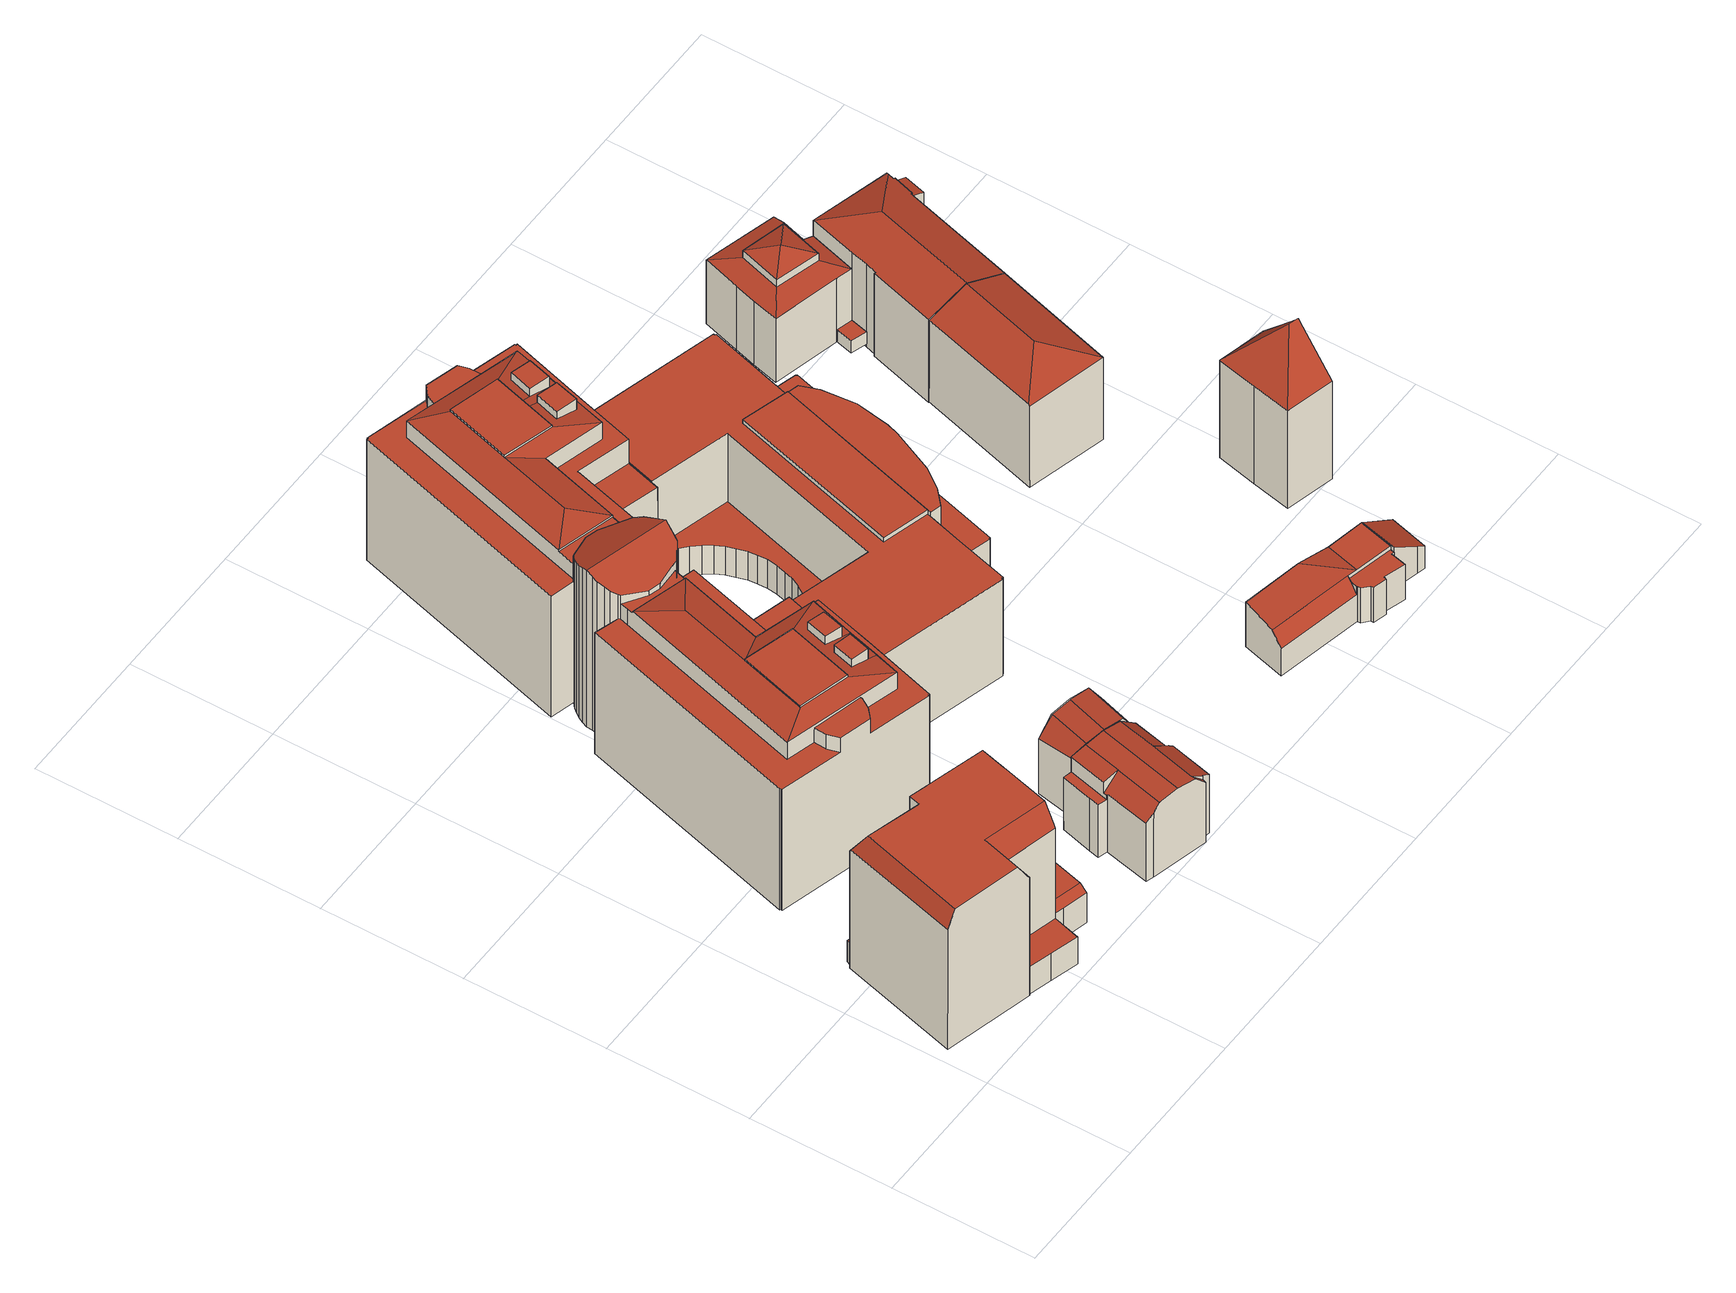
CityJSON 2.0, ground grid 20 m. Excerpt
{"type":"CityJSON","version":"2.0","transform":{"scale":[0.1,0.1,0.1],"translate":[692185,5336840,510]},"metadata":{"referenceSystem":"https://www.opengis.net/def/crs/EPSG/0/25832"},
"CityObjects":{
"building1":{"type":"Building","attributes":{"Gemeindeschluessel":"09162000","HoeheDach":"534.800","HoeheGrund":"511.603","Methode":"2000","NiedrigsteTraufeDesGebaeudes":"516.200","Geometrietyp2DReferenz":"3000","function":"31001_9998","roofType":"1000","measuredHeight":23.2,"storeysAboveGround":6},"address":[{"country":"Germany","locality":"München","thoroughfareName":"Leopoldstraße 32"}],"geometry":[{"type":"Solid","lod":"2","boundaries":[[[[0,1,2,3,4]],[[4,5,6,7]],[[8,9,10,11]],[[12,5,4,3,13,14]],[[15,1,0,16,17,18]],[[19,20,21,22,23]],[[3,2,9,8,24,25,26,27,28,13]],[[12,14,29,30]],[[27,21,20,28]],[[24,8,11,31]],[[26,32,33,22,21,27]],[[25,32,26]],[[22,33,34,23]],[[18,35,30,29,19,23,34,31,11,10,15]],[[10,9,2,1,15]],[[17,36,35,18]],[[35,36,6,5,12,30]],[[17,16,7,6,36]],[[34,33,32,25,24,31]],[[0,4,7,16]],[[29,14,13,28,20,19]]]],"semantics":{"surfaces":[{"type":"RoofSurface","Dachneigung":"30.539","Dachorientierung":"195.196","Flaeche":"31.146","Z_MAX":"23.197","Z_MAX_ASL":"534.800","Z_MIN":"19.997","Z_MIN_ASL":"531.600"},{"type":"WallSurface"},{"type":"RoofSurface","Dachneigung":"30.141","Dachorientierung":"104.865","Flaeche":"18.157","Z_MAX":"23.197","Z_MAX_ASL":"534.800","Z_MIN":"19.997","Z_MIN_ASL":"531.600"},{"type":"RoofSurface","Dachneigung":"90.000","Dachorientierung":"-1.000","Flaeche":"252.787","Z_MAX":"23.197","Z_MAX_ASL":"534.800","Z_MIN":"23.197","Z_MIN_ASL":"534.800"},{"type":"RoofSurface","Dachneigung":"25.957","Dachorientierung":"284.865","Flaeche":"48.406","Z_MAX":"23.197","Z_MAX_ASL":"534.800","Z_MIN":"20.503","Z_MIN_ASL":"532.106"},{"type":"RoofSurface","Dachneigung":"28.712","Dachorientierung":"16.140","Flaeche":"29.516","Z_MAX":"23.197","Z_MAX_ASL":"534.800","Z_MIN":"20.134","Z_MIN_ASL":"531.738"},{"type":"GroundSurface"},{"type":"RoofSurface","Dachneigung":"90.000","Dachorientierung":"-1.000","Flaeche":"28.647","Z_MAX":"4.597","Z_MAX_ASL":"516.200","Z_MIN":"4.597","Z_MIN_ASL":"516.200"}],"values":[[0,1,1,2,1,1,3,1,4,1,5,1,1,6,1,1,1,7,1,1,1]]}}]},
"building2":{"type":"Building","attributes":{"Gemeindeschluessel":"09162000","HoeheDach":"517.400","HoeheGrund":"511.509","Methode":"2000","NiedrigsteTraufeDesGebaeudes":"515.108","Geometrietyp2DReferenz":"3000","function":"31001_2000","roofType":"1000","measuredHeight":5.89},"geometry":[{"type":"Solid","lod":"2","boundaries":[[[[37,38,39,40,41,42,43,44,45,46,47,48]],[[49,50,51,52,53,54,55]],[[56,57,38,37]],[[58,59,47,46]],[[52,51,45,44]],[[41,55,54,60,61,42]],[[61,62,43,42]],[[63,62,61,60]],[[43,62,63,53,52,44]],[[40,64,49,55,41]],[[38,57,65,66,67,68,39]],[[69,56,37,48]],[[59,58,67,66,70]],[[50,49,64,68,67,58]],[[69,71,65,57,56]],[[54,53,63,60]],[[47,59,70,71,69,48]],[[45,51,50,58,46]],[[70,66,65,71]],[[68,64,40,39]]]],"semantics":{"surfaces":[{"type":"GroundSurface"},{"type":"RoofSurface","Dachneigung":"66.761","Dachorientierung":"14.168","Flaeche":"20.805","Z_MAX":"5.867","Z_MAX_ASL":"517.376","Z_MIN":"5.112","Z_MIN_ASL":"516.621"},{"type":"WallSurface"},{"type":"RoofSurface","Dachneigung":"80.852","Dachorientierung":"14.168","Flaeche":"11.253","Z_MAX":"3.832","Z_MAX_ASL":"515.341","Z_MIN":"3.599","Z_MIN_ASL":"515.108"},{"type":"RoofSurface","Dachneigung":"57.622","Dachorientierung":"15.070","Flaeche":"6.261","Z_MAX":"5.891","Z_MAX_ASL":"517.400","Z_MIN":"5.146","Z_MIN_ASL":"516.655"},{"type":"RoofSurface","Dachneigung":"63.329","Dachorientierung":"104.456","Flaeche":"7.065","Z_MAX":"5.867","Z_MAX_ASL":"517.376","Z_MIN":"5.146","Z_MIN_ASL":"516.655"},{"type":"RoofSurface","Dachneigung":"56.445","Dachorientierung":"194.626","Flaeche":"7.188","Z_MAX":"5.891","Z_MAX_ASL":"517.400","Z_MIN":"5.124","Z_MIN_ASL":"516.633"},{"type":"RoofSurface","Dachneigung":"90.000","Dachorientierung":"-1.000","Flaeche":"35.779","Z_MAX":"5.891","Z_MAX_ASL":"517.400","Z_MIN":"5.891","Z_MIN_ASL":"517.400"}],"values":[[0,1,2,2,2,2,2,3,2,2,2,2,4,5,6,2,2,2,7,2]]}}]},
"building3":{"type":"Building","attributes":{"Gemeindeschluessel":"09162000","HoeheDach":"522.800","HoeheGrund":"510.417","Methode":"9999","NiedrigsteTraufeDesGebaeudes":"519.400","Geometrietyp2DReferenz":"3000","function":"31001_1000","roofType":"3100","measuredHeight":12.38,"storeysAboveGround":2},"address":[{"country":"Germany","locality":"München","thoroughfareName":"Giselastraße 3a"}],"geometry":[{"type":"Solid","lod":"2","boundaries":[[[[72,73,74,75]],[[76,77,78,79,80,81,82,83]],[[84,85,81,86]],[[87,84,86,80,79,88]],[[72,89,73]],[[90,74,73,91,92]],[[91,73,89,93,94,95,96]],[[97,98,99,100]],[[83,82,101]],[[78,77,102,103]],[[79,78,103,88]],[[104,105,106,92,91,96,107]],[[108,98,97,109,110]],[[98,108,111,99]],[[82,81,85,90,92,106]],[[95,94,112,113]],[[101,82,106,105]],[[112,94,93,109,97,100]],[[103,102,114,104,107,113,112,100,99,111,115,87,88]],[[109,93,89,72,75,110]],[[77,76,114,102]],[[80,86,81]],[[96,95,113,107]],[[111,108,110,75,74,90,85,84,87,115]],[[114,76,83,101,105,104]]]],"semantics":{"surfaces":[{"type":"RoofSurface","Dachneigung":"79.980","Dachorientierung":"282.926","Flaeche":"12.737","Z_MAX":"11.983","Z_MAX_ASL":"522.400","Z_MIN":"11.583","Z_MIN_ASL":"522.000"},{"type":"RoofSurface","Dachneigung":"55.370","Dachorientierung":"102.926","Flaeche":"22.848","Z_MAX":"11.983","Z_MAX_ASL":"522.400","Z_MIN":"9.919","Z_MIN_ASL":"520.336"},{"type":"RoofSurface","Dachneigung":"48.396","Dachorientierung":"102.926","Flaeche":"17.903","Z_MAX":"11.983","Z_MAX_ASL":"522.400","Z_MIN":"9.796","Z_MIN_ASL":"520.213"},{"type":"WallSurface"},{"type":"RoofSurface","Dachneigung":"81.871","Dachorientierung":"282.926","Flaeche":"35.702","Z_MAX":"12.383","Z_MAX_ASL":"522.800","Z_MIN":"11.983","Z_MIN_ASL":"522.400"},{"type":"RoofSurface","Dachneigung":"45.820","Dachorientierung":"282.926","Flaeche":"21.089","Z_MAX":"11.983","Z_MAX_ASL":"522.400","Z_MIN":"9.783","Z_MIN_ASL":"520.200"},{"type":"RoofSurface","Dachneigung":"90.000","Dachorientierung":"-1.000","Flaeche":"7.562","Z_MAX":"8.983","Z_MAX_ASL":"519.400","Z_MIN":"8.983","Z_MIN_ASL":"519.400"},{"type":"RoofSurface","Dachneigung":"81.871","Dachorientierung":"102.926","Flaeche":"35.811","Z_MAX":"12.383","Z_MAX_ASL":"522.800","Z_MIN":"11.983","Z_MIN_ASL":"522.400"},{"type":"RoofSurface","Dachneigung":"42.658","Dachorientierung":"102.926","Flaeche":"1.565","Z_MAX":"11.983","Z_MAX_ASL":"522.400","Z_MIN":"10.176","Z_MIN_ASL":"520.593"},{"type":"GroundSurface"}],"values":[[0,1,2,3,3,4,5,3,3,3,3,3,6,3,7,3,8,3,9,3,3,3,3,3,3]]}}]},
"building4":{"type":"Building","attributes":{"Gemeindeschluessel":"09162000","HoeheDach":"538.140","HoeheGrund":"511.300","Methode":"2000","NiedrigsteTraufeDesGebaeudes":"514.100","Geometrietyp2DReferenz":"3000","function":"31001_9998","roofType":"3200","measuredHeight":26.84,"storeysAboveGround":6},"address":[{"country":"Germany","locality":"München","thoroughfareName":"Leopoldstraße 36"}],"geometry":[{"type":"Solid","lod":"2","boundaries":[[[[116,117,118,119]],[[120,121,122,123]],[[124,125,126,127]],[[128,129,130,131]],[[132,133,134,135,136]],[[137,138,139,140]],[[141,142,143,144,145,146]],[[147,148,149,150,151,152,153,154]],[[155,156,157,158]],[[159,160,161,162]],[[163,164,165,166,167,168,133,169,170]],[[171,172,173,174,175,176]],[[177,178,179,180]],[[181,182,183,184]],[[185,186,174,173]],[[187,188,189,190,191]],[[192,193,194,195]],[[196,163,170,197]],[[198,180,179,199,200,201,202,203]],[[204,205,183,192,206]],[[206,192,173,172]],[[207,208,209,210]],[[208,211,212,209]],[[213,214,215,216]],[[217,218,201,200,180,198,219,220]],[[193,182,181,194]],[[162,221,121,120,150,149,222,223,224,225,226,227,228,229,230,159]],[[129,147,154,130]],[[150,120,123,151]],[[231,137,140,232,205,204]],[[233,143,142,175,174,186,234,235,127,126,236,237,238,239,240,241]],[[242,243,244,245]],[[121,221,246,122]],[[194,181,184,195]],[[204,206,172]],[[185,247,248,249,250,251,234,186]],[[252,253,254,189]],[[165,255,256,166]],[[257,258,259,260]],[[182,193,192,183]],[[261,262,263,264]],[[265,266,267,191]],[[256,255,268,160,159,230,269,270]],[[271,272,273,274]],[[275,211,208,207]],[[166,256,270,167]],[[202,224,223,276,128,131,277,188]],[[278,279,217,220]],[[184,251,250,280,281,282,283,249,248,210,209,212,284,247,185,195]],[[117,285,286,118]],[[185,173,192,195]],[[164,268,255,165]],[[246,221,162,161,196,197]],[[170,169,287,288,289,290,291,292,260,259,293,245,244,264,263,158,157,294,295,296,216,215,274,273,297,152,151,123,122,246,197]],[[298,299,176,175,142,141]],[[236,126,125,300,301,302,292,291]],[[303,304,200,199]],[[279,278,305,306]],[[307,308,280,283]],[[309,213,216,296]],[[247,284,210,248]],[[310,311,138,312]],[[307,313,314,308]],[[189,188,277,315,119,252]],[[272,316,297,273]],[[198,203,317,266,265,219]],[[318,319,228,227]],[[279,306,320,217]],[[205,232,321,322,323,235,234,251]],[[275,207,210,284]],[[324,191,190,254]],[[268,164,163,196,161,160]],[[134,133,168,325]],[[167,270,269,326,327,328,145,144,329,325,168]],[[211,275,284,212]],[[215,214,330,331,271,274]],[[300,332,333,301]],[[241,135,134,325,329,233]],[[253,318,227,226,324,254]],[[265,334,218,217,320,335,220,219]],[[317,336,267,266]],[[337,148,147,129,128,276]],[[267,336,187,191]],[[338,327,326,229,228,319,339]],[[148,337,222,149]],[[239,238,289,288]],[[330,116,119,315,331]],[[187,203,202,188]],[[337,276,223,222]],[[285,339,319,286]],[[293,340,341,242,245]],[[243,261,264,244]],[[133,132,287,169]],[[305,278,220,335]],[[125,124,323,322,332,300]],[[316,153,152,297]],[[314,313,282,281]],[[324,226,225,334]],[[306,305,335,320]],[[298,310,312,299]],[[342,309,296,295]],[[336,317,203,187]],[[249,283,280,250]],[[146,343,156,155,262,261,243,242,311,310,298,141]],[[157,156,344,294]],[[178,303,199,179]],[[301,333,321,232,140,139,341,340,258,257,302]],[[218,334,225,224,202,201]],[[258,340,293,259]],[[304,177,180,200]],[[302,257,260,292]],[[303,178,177,304]],[[323,124,127,235]],[[343,146,145,328]],[[184,183,205,251]],[[230,229,326,269]],[[313,307,283,282]],[[344,342,295,294]],[[240,136,135,241]],[[285,117,116,330,214,213,309,342,344,156,343,338,339]],[[237,236,291,290]],[[119,118,286,319,318,253,252]],[[287,132,136,240,239,288]],[[265,191,324,334]],[[262,155,158,263]],[[308,314,281,280]],[[138,311,242,341,139]],[[332,322,321,333]],[[153,316,272,271,331,315,277,131,130,154]],[[238,237,290,289]],[[171,231,204,172]],[[338,343,328,327]],[[176,299,312,138,137,231,171]],[[254,190,189]],[[143,233,329,144]]]],"semantics":{"surfaces":[{"type":"WallSurface"},{"type":"RoofSurface","Dachneigung":"90.000","Dachorientierung":"-1.000","Flaeche":"40.538","Z_MAX":"16.920","Z_MAX_ASL":"528.220","Z_MIN":"16.920","Z_MIN_ASL":"528.220"},{"type":"RoofSurface","Dachneigung":"76.212","Dachorientierung":"287.641","Flaeche":"102.455","Z_MAX":"24.610","Z_MAX_ASL":"535.910","Z_MIN":"23.580","Z_MIN_ASL":"534.880"},{"type":"RoofSurface","Dachneigung":"79.344","Dachorientierung":"107.532","Flaeche":"20.866","Z_MAX":"24.612","Z_MAX_ASL":"535.912","Z_MIN":"23.580","Z_MIN_ASL":"534.880"},{"type":"RoofSurface","Dachneigung":"76.213","Dachorientierung":"287.641","Flaeche":"103.398","Z_MAX":"24.610","Z_MAX_ASL":"535.910","Z_MIN":"23.580","Z_MIN_ASL":"534.880"},{"type":"RoofSurface","Dachneigung":"75.777","Dachorientierung":"107.642","Flaeche":"48.292","Z_MAX":"24.610","Z_MAX_ASL":"535.910","Z_MIN":"23.580","Z_MIN_ASL":"534.880"},{"type":"RoofSurface","Dachneigung":"79.333","Dachorientierung":"108.520","Flaeche":"6.960","Z_MAX":"24.612","Z_MAX_ASL":"535.912","Z_MIN":"23.579","Z_MIN_ASL":"534.879"},{"type":"RoofSurface","Dachneigung":"90.000","Dachorientierung":"-1.000","Flaeche":"72.394","Z_MAX":"24.930","Z_MAX_ASL":"536.230","Z_MIN":"24.930","Z_MIN_ASL":"536.230"},{"type":"RoofSurface","Dachneigung":"90.000","Dachorientierung":"-1.000","Flaeche":"124.459","Z_MAX":"20.730","Z_MAX_ASL":"532.030","Z_MIN":"20.730","Z_MIN_ASL":"532.030"},{"type":"RoofSurface","Dachneigung":"90.000","Dachorientierung":"-1.000","Flaeche":"124.838","Z_MAX":"20.740","Z_MAX_ASL":"532.040","Z_MIN":"20.740","Z_MIN_ASL":"532.040"},{"type":"RoofSurface","Dachneigung":"77.051","Dachorientierung":"17.646","Flaeche":"18.986","Z_MAX":"24.610","Z_MAX_ASL":"535.910","Z_MIN":"23.580","Z_MIN_ASL":"534.880"},{"type":"RoofSurface","Dachneigung":"90.000","Dachorientierung":"-1.000","Flaeche":"3.784","Z_MAX":"4.504","Z_MAX_ASL":"515.804","Z_MIN":"4.504","Z_MIN_ASL":"515.804"},{"type":"RoofSurface","Dachneigung":"90.000","Dachorientierung":"-1.000","Flaeche":"7.882","Z_MAX":"25.580","Z_MAX_ASL":"536.880","Z_MIN":"25.580","Z_MIN_ASL":"536.880"},{"type":"RoofSurface","Dachneigung":"79.340","Dachorientierung":"107.638","Flaeche":"44.511","Z_MAX":"24.610","Z_MAX_ASL":"535.910","Z_MIN":"23.580","Z_MIN_ASL":"534.880"},{"type":"RoofSurface","Dachneigung":"68.727","Dachorientierung":"17.646","Flaeche":"22.877","Z_MAX":"24.610","Z_MAX_ASL":"535.910","Z_MIN":"23.580","Z_MIN_ASL":"534.880"},{"type":"GroundSurface"},{"type":"RoofSurface","Dachneigung":"90.000","Dachorientierung":"-1.000","Flaeche":"10.616","Z_MAX":"25.610","Z_MAX_ASL":"536.910","Z_MIN":"25.610","Z_MIN_ASL":"536.910"},{"type":"RoofSurface","Dachneigung":"80.272","Dachorientierung":"107.640","Flaeche":"4.231","Z_MAX":"23.810","Z_MAX_ASL":"535.110","Z_MIN":"23.580","Z_MIN_ASL":"534.880"},{"type":"RoofSurface","Dachneigung":"90.000","Dachorientierung":"-1.000","Flaeche":"7.893","Z_MAX":"25.580","Z_MAX_ASL":"536.880","Z_MIN":"25.580","Z_MIN_ASL":"536.880"},{"type":"RoofSurface","Dachneigung":"75.777","Dachorientierung":"107.641","Flaeche":"47.321","Z_MAX":"24.610","Z_MAX_ASL":"535.910","Z_MIN":"23.580","Z_MIN_ASL":"534.880"},{"type":"RoofSurface","Dachneigung":"90.000","Dachorientierung":"-1.000","Flaeche":"39.606","Z_MAX":"16.630","Z_MAX_ASL":"527.930","Z_MIN":"16.630","Z_MIN_ASL":"527.930"},{"type":"RoofSurface","Dachneigung":"90.000","Dachorientierung":"-1.000","Flaeche":"49.875","Z_MAX":"2.800","Z_MAX_ASL":"514.100","Z_MIN":"2.800","Z_MIN_ASL":"514.100"},{"type":"RoofSurface","Dachneigung":"79.312","Dachorientierung":"107.558","Flaeche":"20.173","Z_MAX":"24.610","Z_MAX_ASL":"535.910","Z_MIN":"23.579","Z_MIN_ASL":"534.879"},{"type":"RoofSurface","Dachneigung":"90.000","Dachorientierung":"-1.000","Flaeche":"71.630","Z_MAX":"24.940","Z_MAX_ASL":"536.240","Z_MIN":"24.940","Z_MIN_ASL":"536.240"},{"type":"RoofSurface","Dachneigung":"90.000","Dachorientierung":"-1.000","Flaeche":"19.078","Z_MAX":"23.330","Z_MAX_ASL":"534.630","Z_MIN":"23.330","Z_MIN_ASL":"534.630"},{"type":"RoofSurface","Dachneigung":"69.769","Dachorientierung":"17.646","Flaeche":"36.305","Z_MAX":"24.610","Z_MAX_ASL":"535.910","Z_MIN":"23.580","Z_MIN_ASL":"534.880"},{"type":"RoofSurface","Dachneigung":"90.000","Dachorientierung":"-1.000","Flaeche":"20.661","Z_MAX":"23.230","Z_MAX_ASL":"534.530","Z_MIN":"23.230","Z_MIN_ASL":"534.530"},{"type":"RoofSurface","Dachneigung":"80.272","Dachorientierung":"107.641","Flaeche":"4.237","Z_MAX":"23.810","Z_MAX_ASL":"535.110","Z_MIN":"23.580","Z_MIN_ASL":"534.880"},{"type":"RoofSurface","Dachneigung":"62.950","Dachorientierung":"197.607","Flaeche":"59.009","Z_MAX":"26.840","Z_MAX_ASL":"538.140","Z_MIN":"24.108","Z_MIN_ASL":"535.408"},{"type":"RoofSurface","Dachneigung":"90.000","Dachorientierung":"-1.000","Flaeche":"138.881","Z_MAX":"20.740","Z_MAX_ASL":"532.040","Z_MIN":"20.740","Z_MIN_ASL":"532.040"},{"type":"RoofSurface","Dachneigung":"90.000","Dachorientierung":"-1.000","Flaeche":"10.156","Z_MAX":"25.610","Z_MAX_ASL":"536.910","Z_MIN":"25.610","Z_MIN_ASL":"536.910"},{"type":"RoofSurface","Dachneigung":"67.425","Dachorientierung":"197.646","Flaeche":"32.703","Z_MAX":"24.610","Z_MAX_ASL":"535.910","Z_MIN":"23.580","Z_MIN_ASL":"534.880"},{"type":"RoofSurface","Dachneigung":"65.053","Dachorientierung":"17.651","Flaeche":"60.651","Z_MAX":"26.840","Z_MAX_ASL":"538.140","Z_MIN":"24.119","Z_MIN_ASL":"535.419"},{"type":"RoofSurface","Dachneigung":"90.000","Dachorientierung":"-1.000","Flaeche":"13.020","Z_MAX":"23.350","Z_MAX_ASL":"534.650","Z_MIN":"23.350","Z_MIN_ASL":"534.650"},{"type":"RoofSurface","Dachneigung":"68.110","Dachorientierung":"197.646","Flaeche":"22.263","Z_MAX":"24.610","Z_MAX_ASL":"535.910","Z_MIN":"23.580","Z_MIN_ASL":"534.880"},{"type":"RoofSurface","Dachneigung":"90.000","Dachorientierung":"-1.000","Flaeche":"137.954","Z_MAX":"20.730","Z_MAX_ASL":"532.030","Z_MIN":"20.730","Z_MIN_ASL":"532.030"},{"type":"RoofSurface","Dachneigung":"90.000","Dachorientierung":"-1.000","Flaeche":"11.181","Z_MAX":"23.350","Z_MAX_ASL":"534.650","Z_MIN":"23.350","Z_MIN_ASL":"534.650"},{"type":"RoofSurface","Dachneigung":"75.332","Dachorientierung":"197.646","Flaeche":"16.801","Z_MAX":"24.610","Z_MAX_ASL":"535.910","Z_MIN":"23.580","Z_MIN_ASL":"534.880"}],"values":[[0,0,0,0,1,0,0,0,0,0,0,0,0,0,0,2,0,0,3,4,5,0,0,0,6,7,8,0,0,0,9,0,0,0,10,0,0,11,0,0,0,0,0,0,12,0,0,0,13,0,14,0,0,15,0,0,0,16,0,0,17,0,18,0,0,0,0,0,0,0,19,20,0,21,0,0,0,0,0,22,23,24,0,0,0,0,0,25,0,0,0,0,0,0,26,0,0,0,0,0,0,0,27,28,0,0,29,0,0,0,0,30,0,0,31,0,0,0,0,32,0,33,0,34,0,0,0,0,35,0,0,0,36,37,0]]}}]},
"building5":{"type":"Building","attributes":{"Gemeindeschluessel":"09162000","HoeheDach":"522.800","HoeheGrund":"510.592","Methode":"2000","NiedrigsteTraufeDesGebaeudes":"519.358","Geometrietyp2DReferenz":"3000","function":"31001_1000","roofType":"3100","measuredHeight":12.21},"geometry":[{"type":"Solid","lod":"2","boundaries":[[[[345,346,347,348]],[[347,346,349,350,351,352,353]],[[352,354,355,353]],[[345,356,349,346]],[[356,357,350,349]],[[355,348,347,353]],[[355,354,358,357,356,345,348]],[[358,354,352,351]],[[357,358,351,350]]]],"semantics":{"surfaces":[{"type":"WallSurface"},{"type":"RoofSurface","Dachneigung":"32.089","Dachorientierung":"106.217","Flaeche":"23.540","Z_MAX":"11.908","Z_MAX_ASL":"522.500","Z_MIN":"8.766","Z_MIN_ASL":"519.358"},{"type":"RoofSurface","Dachneigung":"84.203","Dachorientierung":"106.217","Flaeche":"18.669","Z_MAX":"12.208","Z_MAX_ASL":"522.800","Z_MIN":"11.908","Z_MIN_ASL":"522.500"},{"type":"GroundSurface"},{"type":"RoofSurface","Dachneigung":"42.025","Dachorientierung":"286.217","Flaeche":"17.729","Z_MAX":"11.908","Z_MAX_ASL":"522.500","Z_MIN":"9.436","Z_MIN_ASL":"520.028"},{"type":"RoofSurface","Dachneigung":"84.203","Dachorientierung":"286.217","Flaeche":"18.444","Z_MAX":"12.208","Z_MAX_ASL":"522.800","Z_MIN":"11.908","Z_MIN_ASL":"522.500"}],"values":[[0,0,0,1,2,3,0,4,5]]}}]},
"building6":{"type":"Building","attributes":{"Gemeindeschluessel":"09162000","HoeheDach":"528.680","HoeheGrund":"511.425","Methode":"2000","NiedrigsteTraufeDesGebaeudes":"516.340","Geometrietyp2DReferenz":"3000","function":"31001_9998","roofType":"1000","measuredHeight":17.25,"storeysAboveGround":4},"geometry":[{"type":"Solid","lod":"2","boundaries":[[[[359,360,361,362]],[[363,364,365,366]],[[367,368,369,370]],[[371,372,373,374]],[[375,376,377,378,379,380]],[[381,382,383,384]],[[385,386,387,388,381,384]],[[372,389,390,373]],[[391,392,393,394]],[[395,376,375,396]],[[397,398,390,389,399,400,401,402]],[[403,363,366,404]],[[367,405,401,400,374,373,390,398,406,407,408,379,378,409,410,387,386,368]],[[364,411,412,365]],[[413,414,415,416]],[[401,405,417,402]],[[360,403,404,361]],[[389,372,371,399]],[[382,418,419,383]],[[408,407,420,421]],[[422,423,424,425]],[[405,367,370,417]],[[392,426,427,393]],[[428,422,425,429]],[[410,409,430,431]],[[409,378,377,430]],[[417,370,369,385,384,383,419,429,425,424,432,394,393,427,416,415,433,434,435,436,362,361,404,366,365,412,437,396,375,380,421,420,438,397,402]],[[430,377,376,395,439,411,364,363,403,360,359,440,441,442,443,414,413,426,392,391,444,423,422,428,418,382,381,388,431]],[[411,439,437,412]],[[442,441,435,434]],[[443,442,434,433]],[[439,395,396,437]],[[423,444,432,424]],[[426,413,416,427]],[[444,391,394,432]],[[407,406,438,420]],[[368,386,385,369]],[[379,408,421,380]],[[387,410,431,388]],[[441,440,436,435]],[[418,428,429,419]],[[399,371,374,400]],[[414,443,433,415]],[[440,359,362,436]],[[406,398,397,438]]]],"semantics":{"surfaces":[{"type":"WallSurface"},{"type":"RoofSurface","Dachneigung":"90.000","Dachorientierung":"-1.000","Flaeche":"615.119","Z_MAX":"16.575","Z_MAX_ASL":"528.000","Z_MIN":"16.575","Z_MIN_ASL":"528.000"},{"type":"RoofSurface","Dachneigung":"90.000","Dachorientierung":"-1.000","Flaeche":"169.566","Z_MAX":"17.255","Z_MAX_ASL":"528.680","Z_MIN":"17.255","Z_MIN_ASL":"528.680"},{"type":"GroundSurface"},{"type":"RoofSurface","Dachneigung":"90.000","Dachorientierung":"-1.000","Flaeche":"128.324","Z_MAX":"4.915","Z_MAX_ASL":"516.340","Z_MIN":"4.915","Z_MIN_ASL":"516.340"}],"values":[[0,0,0,0,0,0,0,0,0,0,0,0,1,0,0,0,0,2,0,0,0,0,0,0,0,0,3,4,0,0,0,0,0,0,0,0,0,0,0,0,0,0,0,0,0]]}}]},
"building7":{"type":"Building","attributes":{"Gemeindeschluessel":"09162000","HoeheDach":"528.710","HoeheGrund":"511.233","Methode":"2000","NiedrigsteTraufeDesGebaeudes":"524.200","Geometrietyp2DReferenz":"3000","function":"31001_9998","roofType":"1000","measuredHeight":17.48,"storeysAboveGround":3},"geometry":[{"type":"Solid","lod":"2","boundaries":[[[[445,446,447,448]],[[449,450,451,452,453,448,447,454,455]],[[456,457,458,459,460,461,462,463]],[[464,465,462,461]],[[466,467,468,469,470,471,472,473,446,445]],[[450,449,456,463]],[[458,454,447,446,473,474,475,459]],[[475,476,460,459]],[[466,445,448,453]],[[472,471,477,478]],[[449,455,457,456]],[[476,464,461,460]],[[467,466,453,452]],[[468,467,452,451]],[[470,469,479,480]],[[471,470,480,477]],[[455,454,458,457]],[[477,480,479,465,464,476,475,474,478]],[[462,465,479,469,468,451,450,463]],[[473,472,478,474]]]],"semantics":{"surfaces":[{"type":"WallSurface"},{"type":"RoofSurface","Dachneigung":"90.000","Dachorientierung":"-1.000","Flaeche":"40.288","Z_MAX":"12.967","Z_MAX_ASL":"524.200","Z_MIN":"12.967","Z_MIN_ASL":"524.200"},{"type":"GroundSurface"},{"type":"RoofSurface","Dachneigung":"90.000","Dachorientierung":"-1.000","Flaeche":"104.110","Z_MAX":"17.477","Z_MAX_ASL":"528.710","Z_MIN":"17.477","Z_MIN_ASL":"528.710"},{"type":"RoofSurface","Dachneigung":"90.000","Dachorientierung":"-1.000","Flaeche":"38.796","Z_MAX":"12.967","Z_MAX_ASL":"524.200","Z_MIN":"12.967","Z_MIN_ASL":"524.200"}],"values":[[0,1,2,0,3,0,0,0,0,0,0,0,0,0,0,0,0,4,0,0]]}}]},
"building8":{"type":"Building","attributes":{"Gemeindeschluessel":"09162000","HoeheDach":"518.131","HoeheGrund":"510.510","Methode":"2000","NiedrigsteTraufeDesGebaeudes":"515.096","Geometrietyp2DReferenz":"3000","function":"31001_2000","roofType":"2100","measuredHeight":7.62},"geometry":[{"type":"Solid","lod":"2","boundaries":[[[[481,482,483]],[[484,485,483,486,487]],[[488,489,490,491]],[[492,493,494]],[[495,496,497,498]],[[499,500,501,502]],[[503,504,505,506,507]],[[508,509,510,511]],[[486,493,487]],[[512,513,485,484,499,502]],[[489,514,515,490]],[[481,516,517,507,506,482]],[[510,509,492,494,504,503]],[[513,516,481,483,485]],[[501,491,490,515,498,497,511,510,503,507,517,512,502]],[[514,495,498,515]],[[506,505,486,483,482]],[[516,513,512,517]],[[500,488,491,501]],[[493,492,509,508,496,495,514,489,488,500,499,484,487]],[[493,486,505,504,494]],[[496,508,511,497]]]],"semantics":{"surfaces":[{"type":"RoofSurface","Dachneigung":"78.352","Dachorientierung":"104.528","Flaeche":"12.641","Z_MAX":"7.621","Z_MAX_ASL":"518.131","Z_MIN":"6.590","Z_MIN_ASL":"517.100"},{"type":"WallSurface"},{"type":"RoofSurface","Dachneigung":"90.000","Dachorientierung":"-1.000","Flaeche":"27.216","Z_MAX":"6.590","Z_MAX_ASL":"517.100","Z_MIN":"6.590","Z_MIN_ASL":"517.100"},{"type":"GroundSurface"},{"type":"RoofSurface","Dachneigung":"77.998","Dachorientierung":"192.329","Flaeche":"54.854","Z_MAX":"7.621","Z_MAX_ASL":"518.131","Z_MIN":"6.590","Z_MIN_ASL":"517.100"},{"type":"RoofSurface","Dachneigung":"90.000","Dachorientierung":"-1.000","Flaeche":"18.143","Z_MAX":"5.990","Z_MAX_ASL":"516.500","Z_MIN":"5.990","Z_MIN_ASL":"516.500"},{"type":"RoofSurface","Dachneigung":"37.518","Dachorientierung":"192.329","Flaeche":"30.997","Z_MAX":"6.590","Z_MAX_ASL":"517.100","Z_MIN":"4.586","Z_MIN_ASL":"515.096"}],"values":[[0,1,1,1,1,1,1,1,1,1,1,1,1,2,3,1,4,1,1,5,6,1]]}}]},
"building9":{"type":"Building","attributes":{"Gemeindeschluessel":"09162000","HoeheDach":"517.294","HoeheGrund":"510.283","Methode":"2000","NiedrigsteTraufeDesGebaeudes":"514.232","Geometrietyp2DReferenz":"3000","function":"31001_2000","roofType":"2100","measuredHeight":7.01},"geometry":[{"type":"Solid","lod":"2","boundaries":[[[[518,519,520,521]],[[519,518,522,523,524]],[[522,518,521,525]],[[525,521,520,526,527]],[[524,523,527,526]],[[523,522,525,527]],[[519,524,526,520]]]],"semantics":{"surfaces":[{"type":"WallSurface"},{"type":"RoofSurface","Dachneigung":"57.583","Dachorientierung":"104.925","Flaeche":"31.539","Z_MAX":"7.011","Z_MAX_ASL":"517.294","Z_MIN":"3.949","Z_MIN_ASL":"514.232"},{"type":"GroundSurface"}],"values":[[0,1,0,2,0,0,0]]}}]},
"building10":{"type":"Building","attributes":{"Gemeindeschluessel":"09162000","HoeheDach":"526.729","HoeheGrund":"510.435","Methode":"1000","NiedrigsteTraufeDesGebaeudes":"524.348","Geometrietyp2DReferenz":"3000","function":"31001_1000","roofType":"3200","measuredHeight":16.29,"storeysAboveGround":4},"address":[{"country":"Germany","locality":"München","thoroughfareName":"Kaulbachstraße 89b"}],"geometry":[{"type":"Solid","lod":"2","boundaries":[[[[528,529,530,531,532]],[[533,534,535,536]],[[529,528,537,536,535]],[[528,532,538,537]],[[531,533,538,532]],[[531,530,534,533]],[[530,529,535,534]],[[537,538,533,536]]]],"semantics":{"surfaces":[{"type":"WallSurface"},{"type":"RoofSurface","Dachneigung":"67.931","Dachorientierung":"195.802","Flaeche":"36.077","Z_MAX":"16.295","Z_MAX_ASL":"526.729","Z_MIN":"13.914","Z_MIN_ASL":"524.348"},{"type":"GroundSurface"},{"type":"RoofSurface","Dachneigung":"67.931","Dachorientierung":"105.505","Flaeche":"92.176","Z_MAX":"16.295","Z_MAX_ASL":"526.729","Z_MIN":"13.963","Z_MIN_ASL":"524.398"},{"type":"RoofSurface","Dachneigung":"67.931","Dachorientierung":"285.505","Flaeche":"92.211","Z_MAX":"16.295","Z_MAX_ASL":"526.729","Z_MIN":"13.966","Z_MIN_ASL":"524.401"}],"values":[[0,1,0,2,0,3,4,0]]}}]},
"building11":{"type":"Building","attributes":{"Gemeindeschluessel":"09162000","HoeheDach":"533.565","HoeheGrund":"510.360","Methode":"1000","NiedrigsteTraufeDesGebaeudes":"526.983","Geometrietyp2DReferenz":"3000","function":"31001_9998","roofType":"3200","measuredHeight":23.2,"storeysAboveGround":3},"address":[{"country":"Germany","locality":"München","thoroughfareName":"Kaulbachstraße 89a"}],"geometry":[{"type":"Solid","lod":"2","boundaries":[[[[539,540,541,542,543]],[[544,545,546,547]],[[546,548,549,541,540,550,547]],[[549,551,552,542,541]],[[553,554,551,549,548]],[[552,551,554,555]],[[556,550,540,539,557]],[[539,543,558,557]],[[556,557,558,559,555,554,553,545,544]],[[559,542,552,555]],[[548,546,545,553]],[[547,550,556,544]],[[543,542,559,558]]]],"semantics":{"surfaces":[{"type":"RoofSurface","Dachneigung":"41.261","Dachorientierung":"196.408","Flaeche":"35.793","Z_MAX":"23.205","Z_MAX_ASL":"533.565","Z_MIN":"16.741","Z_MIN_ASL":"527.101"},{"type":"WallSurface"},{"type":"RoofSurface","Dachneigung":"41.262","Dachorientierung":"16.408","Flaeche":"36.174","Z_MAX":"23.205","Z_MAX_ASL":"533.565","Z_MIN":"16.623","Z_MIN_ASL":"526.983"},{"type":"RoofSurface","Dachneigung":"41.261","Dachorientierung":"284.079","Flaeche":"48.987","Z_MAX":"23.205","Z_MAX_ASL":"533.565","Z_MIN":"16.700","Z_MIN_ASL":"527.060"},{"type":"GroundSurface"}],"values":[[0,1,2,3,1,1,1,1,4,1,1,1,1]]}}]},
"building12":{"type":"Building","attributes":{"Gemeindeschluessel":"09162000","HoeheDach":"525.000","HoeheGrund":"510.696","Methode":"2000","NiedrigsteTraufeDesGebaeudes":"521.625","Geometrietyp2DReferenz":"3000","function":"31001_2000","roofType":"3500","measuredHeight":14.3},"geometry":[{"type":"Solid","lod":"2","boundaries":[[[[560,561,562,563,564,565]],[[566,567,561,568]],[[569,566,570]],[[571,567,569]],[[565,572,573,574,560]],[[575,563,562,576,577,578]],[[567,571,562,561]],[[568,561,560,574,579,580]],[[581,577,582,583]],[[579,574,573,584]],[[571,570,576,562]],[[570,566,568,576]],[[567,566,569]],[[565,564,585,572]],[[579,584,586,587,580]],[[583,586,584,573,572,585,588,589,581]],[[577,576,568,580,587,582]],[[575,588,585,564,563]],[[571,569,570]],[[575,578,589,588]],[[577,581,589,578]],[[587,586,583,582]]]],"semantics":{"surfaces":[{"type":"RoofSurface","Dachneigung":"74.010","Dachorientierung":"14.607","Flaeche":"28.004","Z_MAX":"11.844","Z_MAX_ASL":"522.540","Z_MIN":"10.929","Z_MIN_ASL":"521.625"},{"type":"WallSurface"},{"type":"RoofSurface","Dachneigung":"67.240","Dachorientierung":"194.607","Flaeche":"10.852","Z_MAX":"14.304","Z_MAX_ASL":"525.000","Z_MIN":"13.004","Z_MIN_ASL":"523.700"},{"type":"RoofSurface","Dachneigung":"67.240","Dachorientierung":"14.607","Flaeche":"10.852","Z_MAX":"14.304","Z_MAX_ASL":"525.000","Z_MIN":"13.004","Z_MIN_ASL":"523.700"},{"type":"RoofSurface","Dachneigung":"70.596","Dachorientierung":"105.708","Flaeche":"17.602","Z_MAX":"11.844","Z_MAX_ASL":"522.540","Z_MIN":"10.938","Z_MIN_ASL":"521.634"},{"type":"RoofSurface","Dachneigung":"73.058","Dachorientierung":"285.708","Flaeche":"28.224","Z_MAX":"11.844","Z_MAX_ASL":"522.540","Z_MIN":"10.949","Z_MIN_ASL":"521.645"},{"type":"RoofSurface","Dachneigung":"68.070","Dachorientierung":"285.708","Flaeche":"10.788","Z_MAX":"14.304","Z_MAX_ASL":"525.000","Z_MIN":"13.004","Z_MIN_ASL":"523.700"},{"type":"GroundSurface"},{"type":"RoofSurface","Dachneigung":"73.462","Dachorientierung":"194.607","Flaeche":"28.829","Z_MAX":"11.844","Z_MAX_ASL":"522.540","Z_MIN":"10.949","Z_MIN_ASL":"521.645"},{"type":"RoofSurface","Dachneigung":"68.070","Dachorientierung":"105.708","Flaeche":"10.788","Z_MAX":"14.304","Z_MAX_ASL":"525.000","Z_MIN":"13.004","Z_MIN_ASL":"523.700"}],"values":[[0,1,2,3,1,4,1,5,1,1,1,1,6,1,1,7,8,1,9,1,1,1]]}}]},
"building13":{"type":"Building","attributes":{"Gemeindeschluessel":"09162000","HoeheDach":"512.870","HoeheGrund":"510.800","Methode":"3100","NiedrigsteTraufeDesGebaeudes":"512.870","Geometrietyp2DReferenz":"3000","function":"31001_2000","roofType":"1000","measuredHeight":2.07},"geometry":[{"type":"Solid","lod":"2","boundaries":[[[[590,591,592,593]],[[594,595,596,597]],[[597,596,591,590]],[[591,596,595,592]],[[597,590,593,594]],[[593,592,595,594]]]],"semantics":{"surfaces":[{"type":"WallSurface"},{"type":"GroundSurface"},{"type":"RoofSurface","Dachneigung":"90.000","Dachorientierung":"-1.000","Flaeche":"5.775","Z_MAX":"2.070","Z_MAX_ASL":"512.870","Z_MIN":"2.070","Z_MIN_ASL":"512.870"}],"values":[[0,0,0,1,2,0]]}}]},
"building14":{"type":"Building","attributes":{"Gemeindeschluessel":"09162000","HoeheDach":"526.700","HoeheGrund":"510.291","Methode":"2000","NiedrigsteTraufeDesGebaeudes":"523.302","Geometrietyp2DReferenz":"3000","function":"31001_1000","roofType":"3200","measuredHeight":16.41,"storeysAboveGround":4},"address":[{"country":"Germany","locality":"München","thoroughfareName":"Kaulbachstraße 89c"}],"geometry":[{"type":"Solid","lod":"2","boundaries":[[[[598,599,600,601,602]],[[603,604,605,606]],[[607,608,609,610]],[[611,531,612,529,613]],[[614,531,611,615]],[[616,617,601,600,618]],[[600,599,619,618]],[[529,607,610,613]],[[620,621,622,604,603,623]],[[619,599,598,621,620]],[[603,606,624,623]],[[602,601,617,625,608,607,529,612]],[[614,626,622,621,598,602,612,531]],[[611,613,610,609,627,616,618,619,620,623,624,615]],[[624,606,605,626,614,615]],[[608,625,627,609]],[[622,626,605,604]],[[625,617,616,627]]]],"semantics":{"surfaces":[{"type":"RoofSurface","Dachneigung":"68.308","Dachorientierung":"15.802","Flaeche":"36.736","Z_MAX":"16.409","Z_MAX_ASL":"526.700","Z_MIN":"14.073","Z_MIN_ASL":"524.364"},{"type":"RoofSurface","Dachneigung":"71.142","Dachorientierung":"105.625","Flaeche":"5.779","Z_MAX":"13.599","Z_MAX_ASL":"523.890","Z_MIN":"13.011","Z_MIN_ASL":"523.302"},{"type":"WallSurface"},{"type":"RoofSurface","Dachneigung":"68.312","Dachorientierung":"285.625","Flaeche":"110.237","Z_MAX":"16.409","Z_MAX_ASL":"526.700","Z_MIN":"14.093","Z_MIN_ASL":"524.384"},{"type":"RoofSurface","Dachneigung":"68.312","Dachorientierung":"105.625","Flaeche":"110.375","Z_MAX":"16.409","Z_MAX_ASL":"526.700","Z_MIN":"14.069","Z_MIN_ASL":"524.360"},{"type":"GroundSurface"}],"values":[[0,1,2,2,2,2,2,2,2,2,2,3,4,5,2,2,2,2]]}}]}
},
"vertices":[
[217,49,216],[218,52,221],[222,67,248],[132,91,248],[145,68,216],[135,32,216],[135,32,62],[145,68,62],[249,172,248],[240,137,248],[240,137,16],[249,172,16],[134,32,218],[117,35,248],[134,30,218],[218,52,16],[217,49,62],[207,11,62],[207,11,16],[10,62,16],[10,62,221],[53,226,221],[54,228,217],[54,228,16],[167,195,248],[141,202,248],[137,186,248],[62,208,248],[22,59,248],[134,30,16],[134,32,16],[167,195,16],[141,202,218],[57,227,217],[57,227,16],[168,22,16],[168,22,62],
[232,48,15],[218,52,15],[240,137,15],[249,172,15],[167,195,15],[57,227,15],[62,237,15],[172,209,15],[266,185,15],[254,138,15],[291,128,15],[268,39,15],[248,172,74],[266,184,67],[266,185,66],[172,209,66],[145,216,66],[142,202,72],[167,195,73],[232,48,66],[218,52,66],[254,138,67],[291,128,67],[142,202,53],[57,227,53],[62,237,51],[145,216,51],[249,172,74],[221,63,74],[238,130,74],[238,131,74],[240,137,74],[268,39,66],[288,116,74],[271,50,74],
[383,92,120],[406,87,124],[418,141,124],[396,146,120],[462,7,112],[474,5,104],[489,66,103],[484,67,107],[484,68,107],[460,74,124],[445,10,124],[462,6,112],[495,122,103],[472,128,124],[484,68,102],[495,122,4],[484,67,4],[383,92,102],[445,134,128],[390,18,124],[417,11,128],[382,87,102],[383,87,103],[369,23,104],[380,20,114],[370,91,94],[373,105,94],[373,105,4],[370,91,4],[462,6,106],[474,5,4],[489,66,4],[459,0,4],[459,0,107],[444,4,124],[380,20,4],[384,149,94],[382,87,94],[396,146,94],[384,149,4],[383,87,4],[369,23,4],[462,7,4],[403,144,4],
[232,733,262],[269,741,254],[269,741,246],[232,733,246],[504,995,220],[506,995,220],[506,995,13],[504,995,13],[233,322,245],[220,310,245],[220,310,220],[233,322,220],[352,1008,246],[360,1023,246],[360,1023,220],[352,1008,220],[377,528,182],[319,544,182],[301,549,182],[288,499,182],[363,478,182],[207,642,246],[210,653,246],[210,653,220],[207,642,220],[293,630,260],[293,630,220],[297,632,220],[297,632,41],[312,642,41],[312,642,269],[373,1034,246],[419,1021,246],[419,1021,220],[504,997,220],[504,997,13],[285,1058,13],[285,1058,220],[373,1034,220],[204,689,277],[205,697,281],[205,697,13],[204,689,13],[377,824,220],[377,824,179],[452,803,179],[452,803,220],[381,770,179],[381,769,179],[381,769,58],[375,749,58],[375,749,41],[319,544,41],[319,544,13],[381,770,13],[284,611,246],[284,611,249],[251,491,249],[251,491,220],[289,629,220],[289,629,246],[417,918,269],[427,951,269],[427,951,256],[417,918,256],[250,362,262],[179,381,262],[179,381,259],[250,362,259],[336,467,249],[336,467,220],[344,981,259],[311,1020,249],[239,759,249],[290,785,259],[318,888,259],[205,476,259],[205,476,262],[276,456,262],[276,456,259],[439,754,179],[439,754,13],[404,921,259],[455,943,251],[446,910,251],[457,907,249],[475,974,249],[415,962,259],[205,633,249],[132,368,249],[233,578,259],[305,407,269],[281,414,269],[281,414,256],[305,407,251],[289,444,269],[289,444,256],[222,725,267],[229,731,264],[229,731,13],[222,725,13],[443,898,251],[453,895,249],[401,909,259],[414,906,256],[476,889,220],[423,1007,220],[423,989,220],[475,974,220],[435,829,220],[351,852,220],[315,721,220],[319,709,220],[320,705,220],[343,699,220],[205,633,246],[132,368,220],[322,625,220],[296,323,220],[243,338,220],[308,286,220],[308,288,220],[310,287,220],[340,393,220],[363,478,220],[288,499,220],[208,656,262],[205,664,265],[205,664,13],[208,656,13],[476,889,13],[326,433,249],[318,403,249],[314,388,249],[306,358,249],[296,323,249],[239,759,246],[319,737,246],[319,737,249],[363,774,58],[358,754,58],[89,348,220],[88,349,220],[88,349,13],[89,348,13],[204,672,269],[203,681,273],[203,681,13],[204,672,13],[389,868,259],[389,868,262],[318,888,262],[363,774,179],[343,699,41],[358,754,41],[195,740,220],[283,1057,220],[283,1057,13],[195,740,13],[313,437,269],[423,989,246],[311,1020,220],[414,906,269],[443,898,269],[293,362,251],[268,368,256],[276,398,256],[301,392,251],[313,437,251],[286,736,254],[286,736,246],[377,528,13],[340,393,13],[310,287,13],[308,288,13],[308,286,13],[89,346,13],[175,666,13],[208,705,13],[212,712,13],[217,719,13],[285,1056,13],[256,628,254],[256,628,246],[176,322,245],[176,322,220],[89,346,220],[455,943,269],[446,910,269],[404,872,269],[434,864,269],[301,392,269],[293,362,269],[217,719,270],[239,633,254],[210,653,260],[239,633,246],[276,398,269],[268,368,269],[232,733,220],[285,1056,220],[415,962,262],[315,721,246],[319,709,246],[434,864,251],[172,357,220],[172,357,245],[243,338,245],[351,852,249],[301,549,41],[320,705,41],[323,696,41],[323,665,41],[322,625,41],[228,731,264],[228,731,220],[171,339,245],[171,339,220],[435,829,249],[404,872,257],[344,981,262],[423,1007,246],[323,696,268],[319,709,262],[175,666,220],[208,656,220],[212,712,274],[323,665,281],[208,705,278],
[513,183,94],[495,122,94],[495,122,6],[513,183,6],[476,127,125],[447,134,128],[419,140,125],[403,144,107],[403,144,6],[414,204,100],[414,204,6],[494,187,125],[465,194,128],[436,200,125],
[502,670,63],[498,683,63],[498,683,14],[502,670,14],[488,708,63],[480,719,63],[480,719,14],[488,708,14],[541,340,180],[540,338,180],[540,338,14],[541,340,14],[512,486,187],[578,727,187],[578,727,180],[512,486,180],[439,754,14],[439,754,63],[442,764,63],[442,764,180],[476,889,180],[476,889,14],[377,528,63],[390,528,63],[390,528,14],[377,528,14],[339,393,14],[339,393,180],[375,524,180],[375,524,63],[644,708,187],[644,708,180],[464,559,63],[474,568,63],[474,568,14],[464,559,14],[451,747,63],[451,747,14],[656,752,14],[656,752,180],[578,468,187],[578,468,180],[564,419,180],[564,419,14],[494,696,63],[494,696,14],[543,339,180],[678,831,180],[676,832,180],[677,834,180],[555,733,180],[489,492,180],[471,730,63],[471,730,14],[489,591,63],[495,603,63],[495,603,14],[489,591,14],[543,339,14],[404,529,63],[404,529,14],[676,832,14],[677,834,14],[430,537,63],[442,543,63],[442,543,14],[430,537,14],[482,579,63],[482,579,14],[417,532,63],[417,532,14],[555,733,63],[489,492,63],[454,550,14],[499,616,14],[502,629,14],[504,643,14],[503,656,14],[461,739,14],[678,831,14],[461,739,63],[503,656,63],[504,643,63],[502,629,63],[499,616,63],[454,550,63],
[591,459,187],[576,463,187],[576,463,142],[591,459,142],[614,407,142],[616,406,142],[659,565,142],[632,505,142],[612,478,142],[564,419,142],[613,405,142],[614,407,12],[613,405,12],[564,419,12],[656,752,12],[705,738,12],[705,737,12],[706,736,12],[616,406,12],[705,737,142],[706,736,142],[612,478,187],[632,505,187],[659,565,187],[664,581,187],[672,630,187],[667,678,187],[658,703,187],[643,707,187],[643,707,142],[656,752,142],[705,738,142],[667,678,142],[658,703,142],[664,581,142],[672,630,142],
[877,107,71],[828,116,81],[865,59,71],[918,47,65],[918,47,71],[851,62,71],[851,62,65],[908,20,65],[878,29,65],[878,29,5],[908,20,5],[847,47,65],[850,57,65],[847,47,51],[857,30,65],[857,34,65],[857,34,5],[857,30,5],[917,41,65],[913,42,65],[913,42,5],[917,41,5],[727,73,5],[727,73,51],[731,88,71],[743,133,81],[743,133,5],[848,42,65],[848,47,65],[848,47,5],[848,42,5],[930,94,5],[930,94,71],[876,25,65],[876,25,5],[931,96,71],[931,96,5],
[977,83,42],[963,29,42],[963,29,3],[977,83,3],[930,94,73],[917,41,73],[952,32,49],[930,94,3],[952,32,3],[917,41,3],
[862,656,4],[862,656,144],[917,640,167],[973,624,144],[973,624,4],[925,454,144],[885,524,167],[815,485,144],[814,483,143],[814,483,4],[925,454,4],
[1031,245,227],[1032,252,236],[1019,256,236],[953,214,171],[1021,197,171],[1038,282,4],[1044,309,4],[1044,309,170],[1038,282,201],[1039,310,170],[976,324,172],[1032,252,235],[976,325,171],[964,269,171],[1039,310,4],[976,325,4],[964,269,4],[1032,252,4],[1031,245,4],[1021,197,4],[953,214,4],
[819,938,117],[839,901,125],[901,885,125],[914,894,122],[919,911,117],[819,939,116],[822,842,137],[839,901,137],[822,842,125],[861,863,150],[884,825,137],[901,885,137],[819,939,7],[804,887,7],[804,887,116],[904,860,122],[884,825,125],[901,790,116],[919,856,117],[796,857,116],[786,820,117],[901,790,7],[879,796,116],[879,796,7],[796,857,7],[919,911,7],[786,820,7],[786,820,116],[904,860,7],[919,856,7],
[895,765,29],[895,765,8],[901,790,8],[901,790,29],[879,796,29],[879,796,8],[873,772,8],[873,772,29],
[1029,824,144],[1029,826,144],[919,856,144],[919,855,144],[958,785,167],[1044,810,133],[1028,814,139],[1019,784,139],[1036,779,133],[888,750,144],[890,749,145],[890,749,3],[888,750,3],[973,624,3],[918,640,167],[862,656,3],[1017,784,144],[1017,784,3],[901,790,3],[901,790,145],[919,856,3],[1029,826,3],[1026,815,3],[1026,815,144],[1028,814,144],[1044,810,3],[1036,779,3],[895,765,145],[1019,784,144],[895,765,3]
]}
